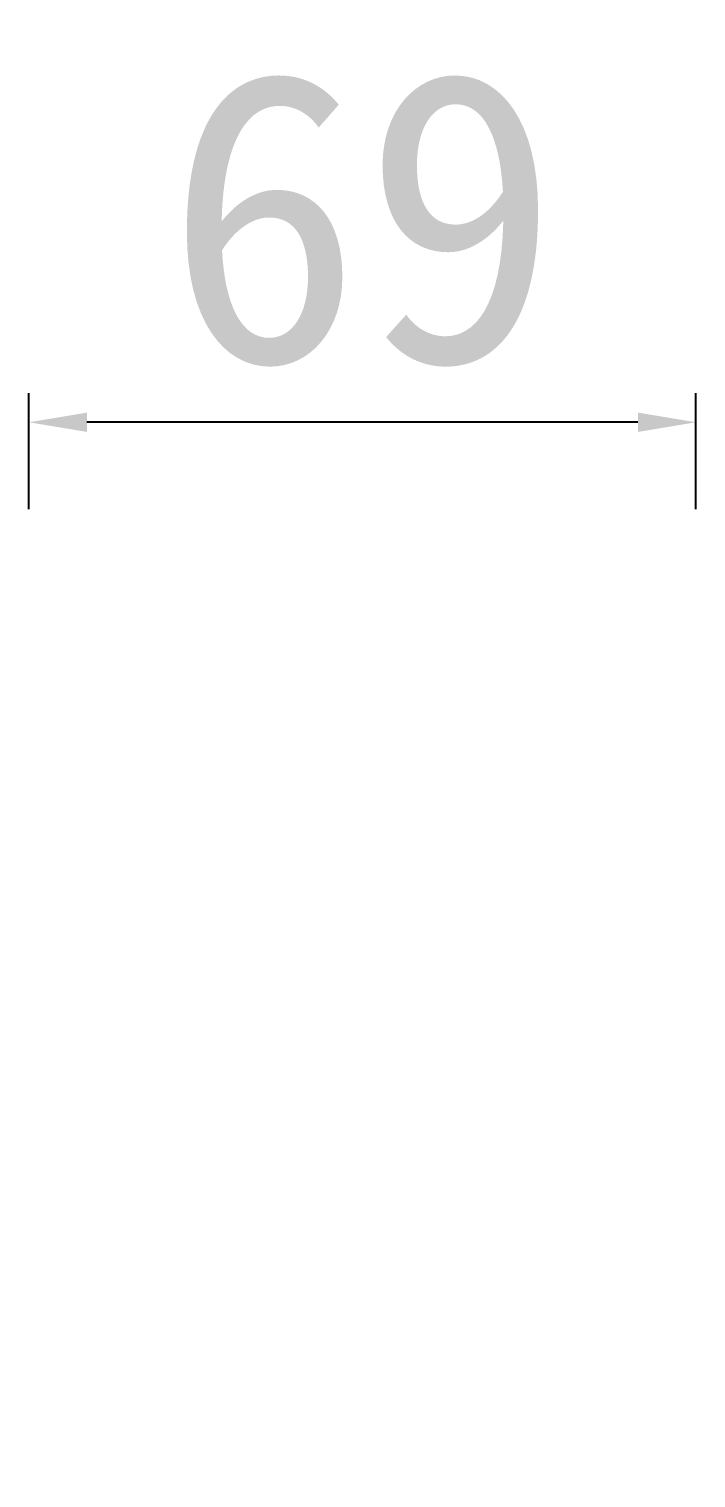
# Model space of a CAD drawing. Extents: x 60615 to 1667718, y -531815 to 663330.
# Drawn here: x 779090 to 779159, y -515925.5 to -515775.6 of the extents above; entities that cross this region are included whole.
import ezdxf

# ---------------------------------------------------------------- set-up
doc = ezdxf.new("R2010")
doc.units = 0
doc.header["$MEASUREMENT"] = 0
doc.linetypes.add('ACAD_ISO03W100', pattern=[30, 12, -18])
doc.layers.get('0').update_dxf_attribs({"linetype": 'CONTINUOUS'})
doc.layers.get('Defpoints').update_dxf_attribs({"linetype": 'CONTINUOUS'})
doc.styles.get("Standard").update_dxf_attribs({"font": '', "height": 30})
doc.styles.get('Standard').set_extended_font_data('NSimSun')
doc.dimstyles.new('ISO-25$0', dxfattribs={"dimscale": 3, "dimtxt": 4, "dimasz": 2, "dimexe": 2, "dimexo": 2, "dimgap": 2, "dimtad": 1, "dimtxsty": 'Standard', "dimcen": 30, "dimclrd": 3, "dimclre": 3, "dimclrt": 7, "dimadec": 0, "dimazin": 0, "dimtp": 0.1, "dimtm": 1e-09, "dimtfac": 1, "dimtmove": 0, "dimatfit": 3, "dimfxl": 1, "dimarcsym": 0})

# ---------------------------------------------------------------- blocks, each defined once
blk = doc.blocks.new('*D796')
at = {"color": 3, "linetype": 'ACAD_ISO03W100', "lineweight": -2, "transparency": 16777216}
for p, q in [((779089.96, -515825.29), (779089.96, -515810.29)), ((779158.96, -515825.29), (779158.96, -515810.29))]:
    blk.add_line(p, q, dxfattribs=at)
at = {"color": 3, "linetype": 'ByBlock', "lineweight": -2, "transparency": 16777216}
blk.add_line((779152.96, -515816.29), (779095.96, -515816.29), dxfattribs=at)
at = {"color": 3, "transparency": 16777216}
for points in [[(779095.96, -515815.29), (779095.96, -515817.29), (779089.96, -515816.29)], [(779152.96, -515815.29), (779152.96, -515817.29), (779158.96, -515816.29)]]:
    blk.add_solid(points, dxfattribs=at)
at = {"layer": 'Defpoints', "color": 0, "transparency": 16777216}
for p in [(779089.96, -515816.29), (779089.96, -515925.51), (779158.96, -515925.51)]:
    blk.add_point(p, dxfattribs=at)
at = {"color": 7, "transparency": 16777216, "insert": (779124.46, -515795.29), "char_height": 30, "attachment_point": 5}
blk.add_mtext('69', dxfattribs=at)

msp = doc.modelspace()

# ---------------------------------------------------------------- dimensions: what is measured, and where the dimension line sits
dim = msp.add_linear_dim(base=(779089.96301, -515816.28831), p1=(779158.96301, -515925.50873), p2=(779089.96301, -515925.50873), dimstyle='ISO-25$0', override={"dimfxl": 3, "dimfxlon": 1, "dimarcsym": 1})
dim.commit()
dim.dimension.update_dxf_attribs({"geometry": '*D796', "text_midpoint": (779124.46301, -515795.28831)})

doc.saveas('drawing.dxf')
